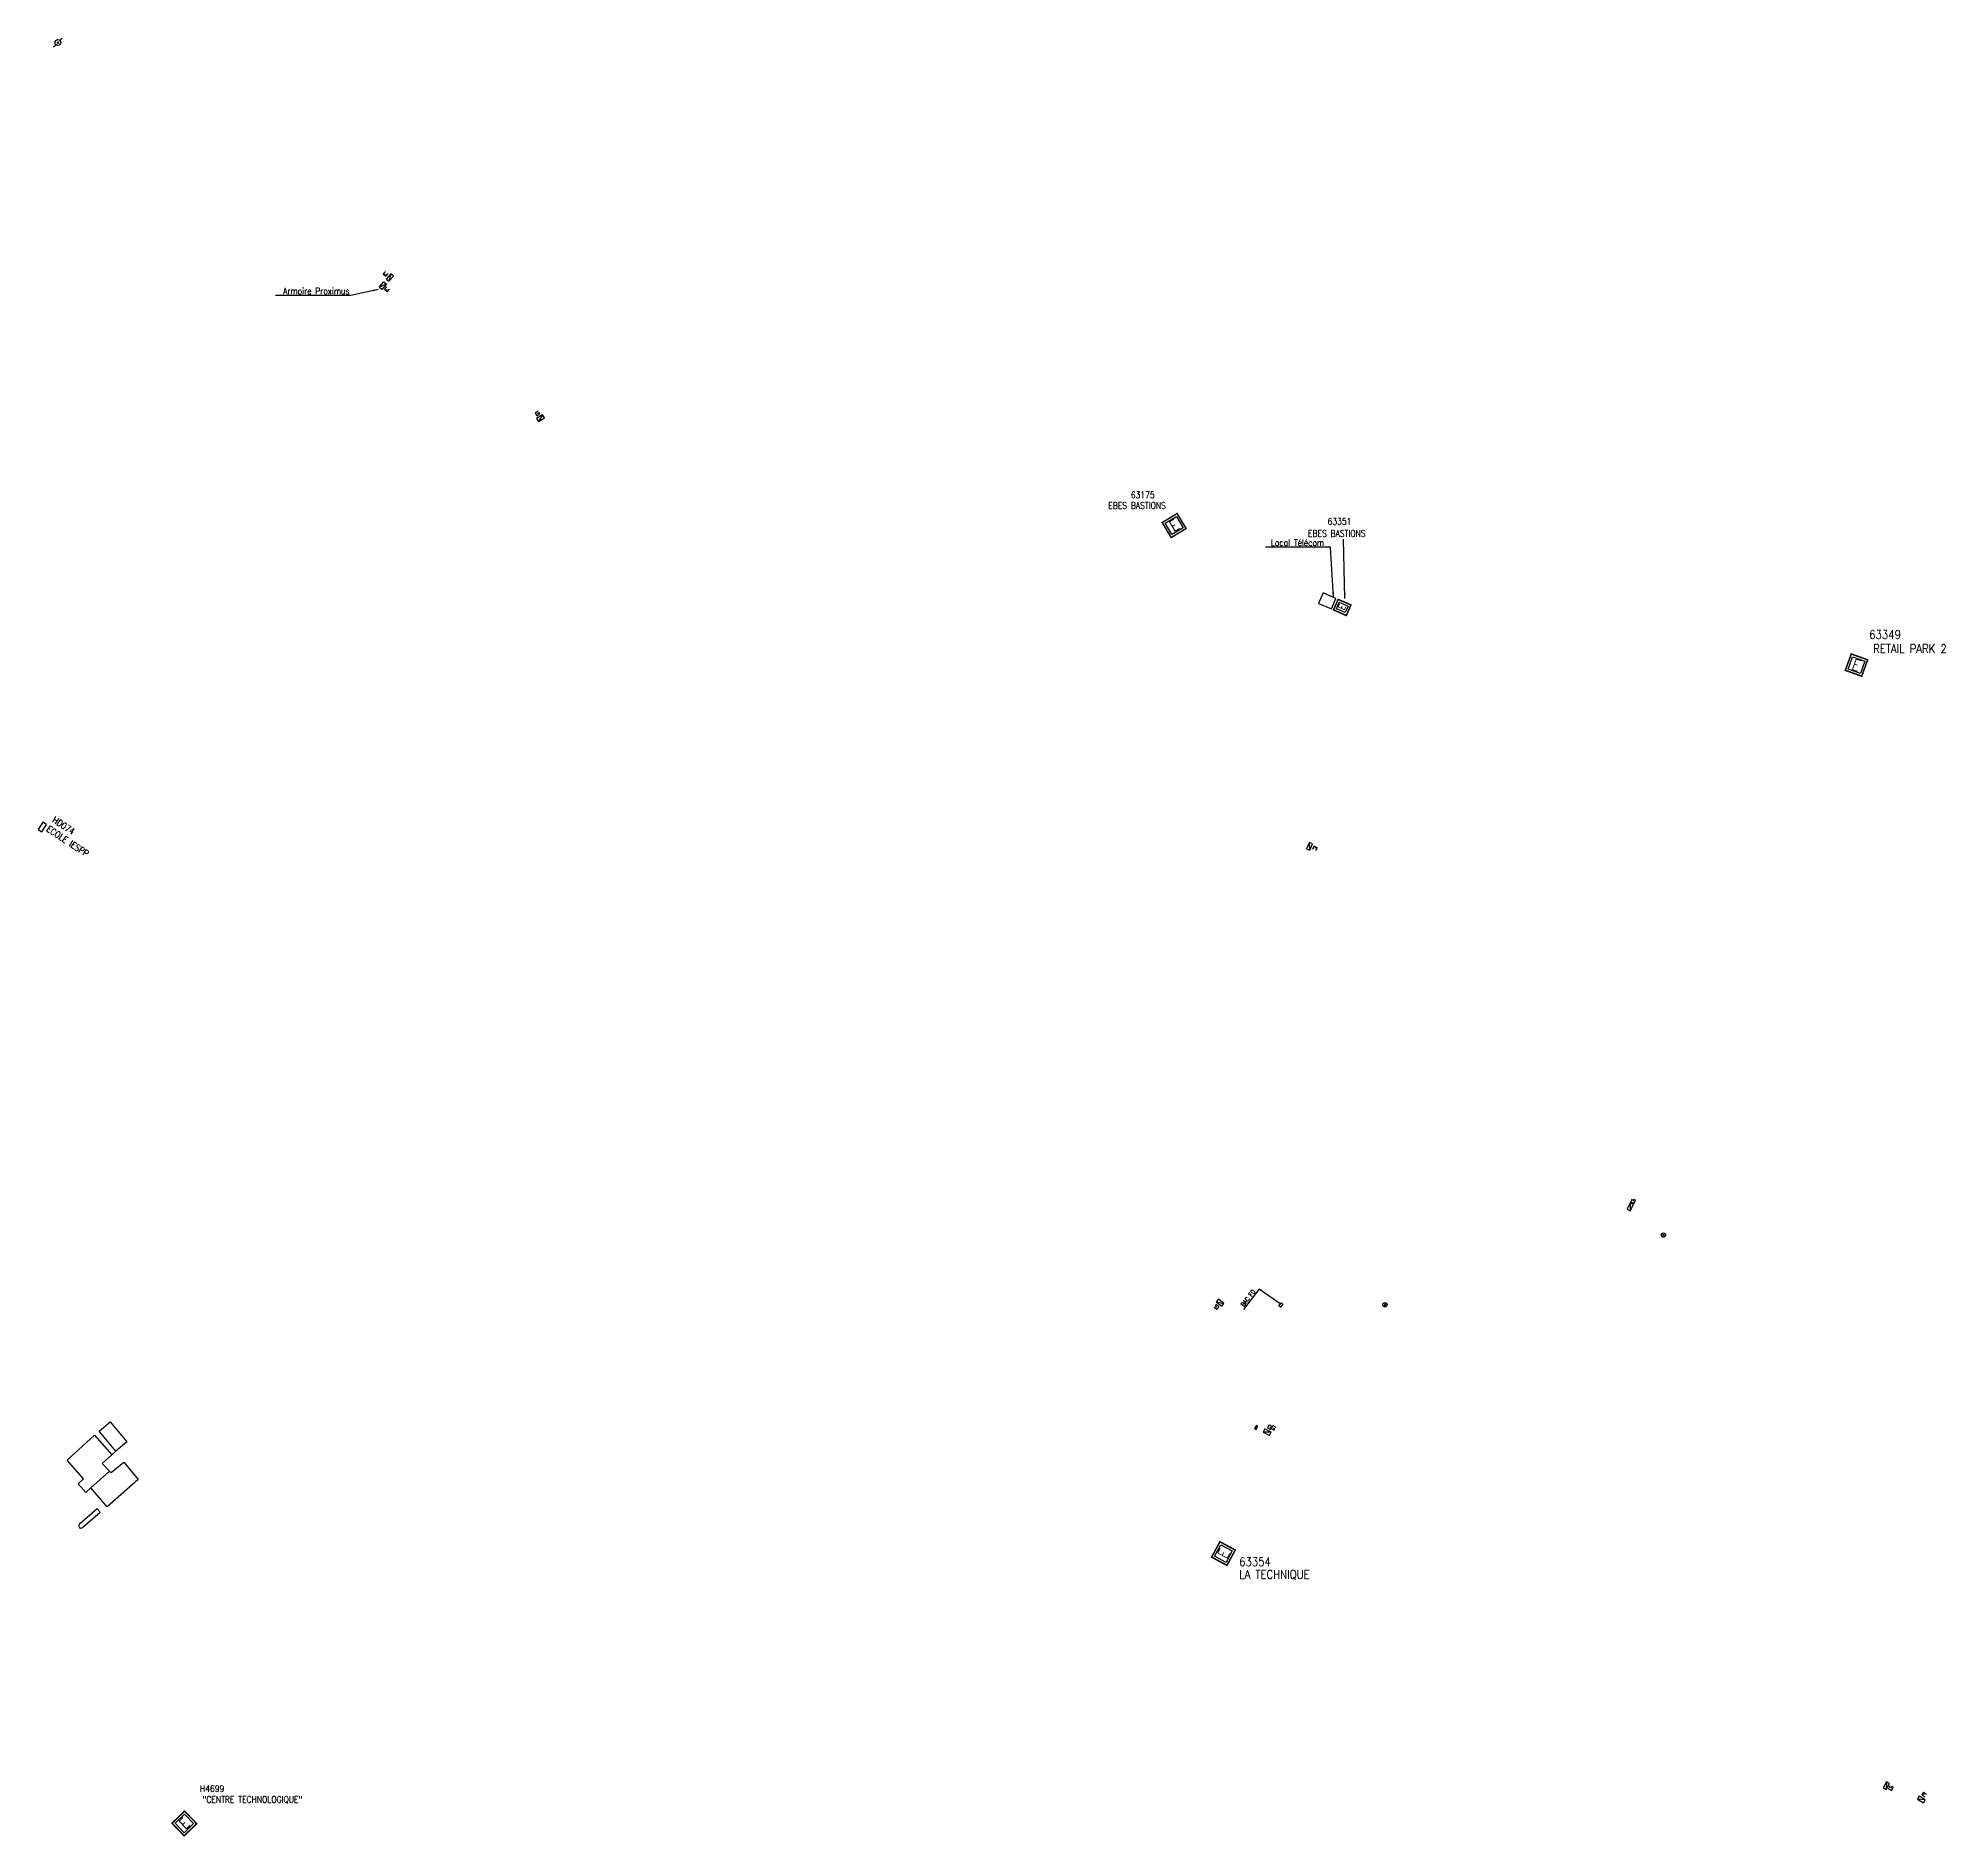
# Model space of a CAD drawing. Header units: millimetres. Extents: x 81096 to 81975, y 143049 to 143985.
# Drawn here: x 81537.8 to 81975.4, y 143527.1 to 143939.9 of the extents above; entities that cross this region are included whole.
import ezdxf
from ezdxf.enums import TextEntityAlignment as Align

# ---------------------------------------------------------------- set-up
doc = ezdxf.new("R2010")
doc.units = ezdxf.units.MM
doc.layers.get('0').update_dxf_attribs({"linetype": 'CONTINUOUS'})
for name, color, linetype in [('Annexe', 7, 'CONTINUOUS'), ('cloture_palis', 7, 'CONTINUOUS'), ('entree', 7, 'CONTINUOUS'), ('G_210', 7, 'CONTINUOUS'), ('M_200', 7, 'CONTINUOUS'), ('O_200', 7, 'CONTINUOUS'), ('O_300', 7, 'CONTINUOUS'), ('W0400', 7, 'CONTINUOUS'), ('W0430', 7, 'CONTINUOUS'), ('W0432', 7, 'CONTINUOUS'), ('W0469', 7, 'CONTINUOUS'), ('W0473', 7, 'CONTINUOUS')]:
    doc.layers.add(name, color=color, linetype=linetype)
doc.styles.add('M_ROMANS', font='ROMANS.shx', dxfattribs={"width": 0.75})
doc.styles.get("Standard").update_dxf_attribs({"font": 'romans.shx', "width": 0.85})
doc.dimstyles.get("Standard").update_dxf_attribs({"dimtxt": 1.5, "dimasz": 1.2, "dimexe": 0.625, "dimexo": 0.625, "dimgap": 0.25, "dimtad": 1, "dimdec": 1, "dimzin": 0, "dimdsep": 46, "dimtxsty": 'Standard', "dimcen": -0.5, "dimadec": 0, "dimazin": 0, "dimtfac": 1, "dimtdec": 1, "dimtmove": 0, "dimatfit": 3, "dimfxl": 0, "dimtolj": 1, "dimtzin": 0, "dimarcsym": 0})

# ---------------------------------------------------------------- blocks, each defined once
blk = doc.blocks.new('M_200_56')
at = {"color": 0, "linetype": 'Continuous', "const_width": 0.35, "flags": 128}
blk.add_lwpolyline([(2, 2), (2, -2), (-2, -2), (-2, 2)], close=True, dxfattribs=at)
at = {"color": 0, "linetype": 'Continuous'}
blk.add_lwpolyline([(-1.5, 1.5), (1.5, 1.5), (1.5, -1.5), (-1.5, -1.5)], close=True, dxfattribs=at)
at = {"color": 0, "linetype": 'Continuous', "width": 0.85}
blk.add_text('E', height=2.5, dxfattribs=at).set_placement((0, 0), align=Align.MIDDLE_CENTER)
for tag, p in [('NUM', (0, 15.06)), ('NOM', (0, 8.65))]:
    blk.add_attdef(tag, text='', height=4, dxfattribs=at).set_placement(p, align=Align.MIDDLE)
at = {"color": 0, "linetype": 'Continuous', "style": 'M_ROMANS', "width": 0.75, "flags": 3}
for tag, p in [('DEF_LEG', (-0.13, -4.99)), ('DEF_COUP', (-0.13, -7.49)), ('DEF_TYPE', (-0.13, -9.99))]:
    blk.add_attdef(tag, text='', height=1.2, dxfattribs=at).set_placement(p, align=Align.MIDDLE)
blk = doc.blocks.new('T469')
at = {"color": 0, "linetype": 'Continuous', "flags": 128}
for points in [[(-0.35, 0.35), (0.35, -0.35)], [(-0.35, -0.35), (0.35, 0.35)]]:
    blk.add_lwpolyline(points, dxfattribs=at)
at = {"color": 0, "linetype": 'Continuous'}
blk.add_circle((0, 0), 0.5, dxfattribs=at)
blk = doc.blocks.new('T430')
at = {"flags": 128}
for points in [[(0.8, 0.8), (-0.8, 0.8)], [(-0.8, 0.8), (-0.8, 0)], [(0.8, 0.8), (-0.8, 0)], [(-0.8, 0), (0.8, 0)], [(-0.4, 2.1), (0.4, 2.1)], [(-0.4, 2.1), (-0.4, 1.3)], [(-0.4, 1.7), (0, 1.7)], [(-0.4, 1.3), (0.4, 1.3)], [(0.8, 0), (0.8, 0.8)]]:
    blk.add_lwpolyline(points, dxfattribs=at)
blk = doc.blocks.new('T473')
for p, q in [((-0.166667, 0.166667), (0.166667, -0.166667)), ((-0.166667, -0.166667), (0.166667, 0.166667)), ((0.500001, 0.500001), (1.000002, 1.000002)), ((-1.000002, -1.000002), (-0.500001, -0.500001))]:
    blk.add_line(p, q)
blk.add_ellipse((0, 0), major_axis=(0.471405, 0.471405), ratio=1, start_param=5.4977871438, end_param=11.780972451)
blk = doc.blocks.new('*U6')
at = {"layer": 'M_200', "color": 0, "linetype": 'Continuous', "const_width": 0.35, "flags": 128}
blk.add_lwpolyline([(2.64, 3.21), (2.64, 0), (0, 0), (0, 3.21)], close=True, dxfattribs=at)
at = {"layer": 'M_200', "color": 0, "linetype": 'Continuous'}
blk.add_lwpolyline([(0.5, 2.71), (2.14, 2.71), (2.14, 0.5), (0.5, 0.5)], close=True, dxfattribs=at)
at = {"layer": 'M_200', "insert": (1.38, 1.69), "char_height": 1.59, "width": 1.1831, "attachment_point": 5}
blk.add_mtext('E', dxfattribs=at)
at = {"layer": 'M_200', "color": 0, "linetype": 'Continuous', "width": 0.85}
for tag, p in [('NUM', (2, 17.06)), ('NOM', (2, 10.65))]:
    blk.add_attdef(tag, text='', height=4, dxfattribs=at).set_placement(p, align=Align.MIDDLE)
at = {"layer": 'M_200', "color": 0, "linetype": 'Continuous', "style": 'M_ROMANS', "width": 0.75, "flags": 3}
for tag, p in [('DEF_LEG', (1.87, -2.99)), ('DEF_COUP', (1.87, -5.49)), ('DEF_TYPE', (1.87, -7.99))]:
    blk.add_attdef(tag, text='', height=1.2, dxfattribs=at).set_placement(p, align=Align.MIDDLE)
blk = doc.blocks.new('M_200_59')
at = {"layer": 'M_200', "color": 0, "linetype": 'Continuous', "const_width": 0.35, "flags": 128}
blk.add_lwpolyline([(4, 4), (4, 0), (0, 0), (0, 4)], close=True, dxfattribs=at)
at = {"layer": 'M_200', "color": 0, "linetype": 'Continuous'}
blk.add_lwpolyline([(0.5, 3.5), (3.5, 3.5), (3.5, 0.5), (0.5, 0.5)], close=True, dxfattribs=at)
at = {"layer": 'M_200', "insert": (2, 2), "char_height": 2.5, "width": 4, "attachment_point": 5}
blk.add_mtext('E', dxfattribs=at)
at = {"layer": 'M_200', "color": 0, "linetype": 'Continuous', "width": 0.85}
for tag, p in [('NUM', (2, 17.06)), ('NOM', (2, 10.65))]:
    blk.add_attdef(tag, text='', height=4, dxfattribs=at).set_placement(p, align=Align.MIDDLE)
at = {"layer": 'M_200', "color": 0, "linetype": 'Continuous', "style": 'M_ROMANS', "width": 0.75, "flags": 3}
for tag, p in [('DEF_LEG', (1.87, -2.99)), ('DEF_COUP', (1.87, -5.49)), ('DEF_TYPE', (1.87, -7.99))]:
    blk.add_attdef(tag, text='', height=1.2, dxfattribs=at).set_placement(p, align=Align.MIDDLE)
blk = doc.blocks.new('T432')
at = {"flags": 128}
for points in [[(0.8, 0.8), (-0.8, 0.8)], [(-0.8, 0.8), (-0.8, 0)], [(0.8, 0.8), (-0.8, 0)], [(-0.8, 0), (0.8, 0)], [(-0.4, 2.1), (-0.4, 1.3)], [(-0.4, 1.3), (0.4, 1.3)], [(-0.39, 2.1), (0.41, 2.1)], [(0, 1.7), (0.4, 1.7)], [(0.4, 1.3), (0.4, 1.7)], [(0.8, 0), (0.8, 0.8)]]:
    blk.add_lwpolyline(points, dxfattribs=at)
blk = doc.blocks.new('*U22')
at = {"flags": 128}
for points in [[(0.8, 0.8), (-0.8, 0.8)], [(-0.8, 0.8), (-0.8, 0)], [(0.8, 0.8), (-0.8, 0)], [(-0.8, 0), (0.8, 0)], [(0.38, 2.34), (0.38, 1.54)], [(0.38, 1.54), (1.18, 1.54)], [(0.39, 2.34), (1.19, 2.34)], [(0.78, 1.94), (1.18, 1.94)], [(0.8, 0), (0.8, 0.8)], [(1.18, 1.54), (1.18, 1.94)]]:
    blk.add_lwpolyline(points, dxfattribs=at)
blk = doc.blocks.new('T400')
for p, q in [((-0.15, 0.3), (0.15, 0.3)), ((-0.15, -0.25), (-0.15, 0.3)), ((-0.15, 0.15), (0.15, 0.15)), ((-0.15, 0), (0.15, 0)), ((0.15, 0.3), (0.15, -0.25)), ((-0.15, -0.15), (0.15, -0.15)), ((-0.15, -0.25), (-0.15, -0.3)), ((-0.15, -0.3), (0.15, -0.3)), ((0.15, -0.3), (0.15, -0.25))]:
    blk.add_line(p, q)
blk = doc.blocks.new('*U23')
at = {"flags": 128}
for points in [[(0.8, 0.8), (-0.8, 0.8)], [(-0.8, 0.8), (-0.8, 0)], [(0.8, 0.8), (-0.8, 0)], [(-0.8, 0), (0.8, 0)], [(0.8, 0), (0.8, 0.8)], [(-0.4, -0.38), (-0.4, -1.18)], [(-0.4, -1.18), (0.4, -1.18)], [(-0.39, -0.38), (0.41, -0.38)], [(0, -0.78), (0.4, -0.78)], [(0.4, -1.18), (0.4, -0.78)]]:
    blk.add_lwpolyline(points, dxfattribs=at)
blk = doc.blocks.new('*U24')
at = {"flags": 128}
for points in [[(0.8, 0.8), (-0.8, 0.8)], [(-0.8, 0.8), (-0.8, 0)], [(0.8, 0.8), (-0.8, 0)], [(-0.8, 0), (0.8, 0)], [(0.8, 0), (0.8, 0.8)], [(1.1, 0.8), (1.9, 0.8)], [(1.1, 0.8), (1.1, 0)], [(1.5, 0.4), (1.9, 0.4)], [(1.9, 0), (1.9, 0.4)], [(1.1, 0), (1.9, 0)]]:
    blk.add_lwpolyline(points, dxfattribs=at)
blk = doc.blocks.new('O_200_01')
at = {"flags": 128}
blk.add_lwpolyline([(-1.5, 0.75), (1.5, 0.75), (1.5, -0.75), (-1.5, -0.75), (-1.5, 0.75)], dxfattribs=at)
at = {"color": 0, "linetype": 'Continuous', "style": 'M_ROMANS', "width": 0.75, "flags": 3}
for tag, p in [('DEF_COUP', (0.5, -7.5)), ('DEF_TYPE', (0.5, -10)), ('DEF_LEG', (0.5, -5))]:
    blk.add_attdef(tag, text='', height=1.2, dxfattribs=at).set_placement(p, align=Align.MIDDLE)

msp = doc.modelspace()

# ---------------------------------------------------------------- linework, layer by layer
at = {"layer": 'Annexe', "color": 252}
for points in [[(81548.72, 143606.17), (81546.92, 143608.15), (81548.14, 143609.24), (81544.41, 143613.54), (81550.72, 143619.29), (81554.64, 143614.74), (81552.49, 143612.82), (81554.17, 143611), (81549.89, 143607.21)], [(81555.61, 143615.63), (81551.8, 143620.2), (81554.3, 143622.37), (81558.13, 143617.77)]]:
    msp.add_lwpolyline(points, close=True, dxfattribs=at)
at = {"layer": 'cloture_palis', "color": 252}
msp.add_lwpolyline([(81560.73, 143609.11), (81553.63, 143602.81), (81549.89, 143607.21)], dxfattribs=at)
at = {"layer": 'entree', "color": 252}
for points in [[(81555.61, 143615.63), (81554.64, 143614.74)], [(81554.17, 143611), (81554.52, 143610.73), (81557.4, 143613.08), (81560.73, 143609.11)], [(81551.99, 143601.61), (81551.29, 143602.41), (81547.26, 143598.88), (81547.18, 143598.73), (81547.1, 143598.58), (81547.07, 143598.44), (81547.1, 143598.3), (81547.16, 143598.17), (81547.25, 143598.06), (81547.38, 143597.99), (81547.53, 143597.95), (81547.68, 143597.95), (81547.81, 143597.99), (81547.93, 143598.07), (81548.04, 143598.15), (81551.99, 143601.61)]]:
    msp.add_lwpolyline(points, dxfattribs=at)
at = {"layer": 'G_210'}
msp.add_lwpolyline([(81538.61, 143757.72), (81539.7, 143759.4), (81538.87, 143759.95), (81537.77, 143758.27)], close=True, dxfattribs=at)
at = {"layer": 'M_200', "color": 252, "flags": 128}
msp.add_lwpolyline([(81832.56, 143812.57), (81831.5, 143810.15), (81834.45, 143808.87), (81835.5, 143811.29)], close=True, dxfattribs=at)

# ---------------------------------------------------------------- block references
at = {"layer": 'M_200'}
ref = msp.add_blockref('M_200_56', (81798.38, 143828.02), dxfattribs=dict(at, rotation=31.02103830465698))
ref.add_attrib('NUM', '63175', dxfattribs={"layer": '0', "color": 0, "linetype": 'Continuous', "height": 1.5, "width": 0.85}).set_placement((81791.18, 143835.05), align=Align.MIDDLE)
ref.add_attrib('NOM', 'EBES BASTIONS', dxfattribs={"layer": '0', "color": 0, "linetype": 'Continuous', "height": 1.5, "width": 0.85}).set_placement((81789.87, 143832.61), align=Align.MIDDLE)
ref = msp.add_blockref('*U6', (81837.89, 143807.37), dxfattribs=dict(at, rotation=66.46267233592796))
ref.add_attrib('NUM', '63351', dxfattribs={"color": 0, "linetype": 'Continuous', "height": 1.5, "width": 0.85}).set_placement((81836.33, 143828.96), align=Align.MIDDLE)
ref.add_attrib('NOM', 'EBES BASTIONS', dxfattribs={"color": 0, "linetype": 'Continuous', "height": 1.5, "width": 0.85}).set_placement((81835.68, 143826.21), align=Align.MIDDLE)
ref = msp.add_blockref('M_200_59', (81952.36, 143794.79), dxfattribs=dict(at, rotation=340.2025313008344))
ref.add_attrib('NUM', '63349', dxfattribs={"color": 0, "linetype": 'Continuous', "height": 2, "width": 0.85}).set_placement((81961.48, 143802.99), align=Align.MIDDLE)
ref.add_attrib('NOM', 'RETAIL PARK 2', dxfattribs={"color": 0, "linetype": 'Continuous', "height": 2, "width": 0.85}).set_placement((81967.19, 143799.77), align=Align.MIDDLE)
at = {"layer": 'M_200', "ltscale": 0.5}
ref = msp.add_blockref('M_200_59', (81810.49, 143589.41), dxfattribs=dict(at, rotation=61.48707244528227))
ref.add_attrib('NUM', '63354', dxfattribs={"color": 0, "linetype": 'Continuous', "height": 2, "width": 0.85}).set_placement((81816.93, 143590.24), align=Align.MIDDLE)
ref.add_attrib('NOM', 'LA TECHNIQUE', dxfattribs={"color": 0, "linetype": 'Continuous', "height": 2, "width": 0.85}).set_placement((81821.4, 143587.24), align=Align.MIDDLE)
at = {"layer": 'M_200'}
ref = msp.add_blockref('M_200_56', (81571.31, 143530.19), dxfattribs=dict(at, rotation=43.91972898423309))
ref.add_attrib('NUM', 'H4699', dxfattribs={"layer": '0', "color": 0, "linetype": 'Continuous', "height": 1.5, "width": 0.85}).set_placement((81577.69, 143538.18), align=Align.MIDDLE)
ref.add_attrib('NOM', '"CENTRE TECHNOLOGIQUE"', dxfattribs={"layer": '0', "color": 0, "linetype": 'Continuous', "height": 1.5, "width": 0.85}).set_placement((81586.93, 143535.63), align=Align.MIDDLE)
at = {"layer": 'O_200', "ltscale": 0.5, "xscale": 0.3, "yscale": 0.3, "zscale": 0.3, "rotation": 52.4135415026386}
msp.add_blockref('O_200_01', (81822.84, 143649.16), dxfattribs=at)
at = {"layer": 'W0400', "color": 252, "rotation": 338.5497567355438}
msp.add_blockref('T400', (81817.16, 143620.93), dxfattribs=at)
at = {"layer": 'W0400', "color": 253, "rotation": 160.5554896635288}
msp.add_blockref('T400', (81817.26, 143621.2), dxfattribs=at)
msp.add_blockref('T400', (81817.26, 143621.2), dxfattribs=at)
at = {"layer": 'W0430'}
for p, rotation in [((81618.75, 143884.66), 48.97852139605472), ((81829.08, 143754.58), 245.7016748368827), ((81969.57, 143535.36), 328.8185432155574)]:
    msp.add_blockref('T430', p, dxfattribs=dict(at, rotation=rotation))
at = {"layer": 'W0430', "xscale": -1, "rotation": 228.9785213947114}
msp.add_blockref('T430', (81616.52, 143883.31), dxfattribs=at)
at = {"layer": 'W0432'}
for name, p, rotation in [('T432', (81653.22, 143852.31), 31.80099185221909), ('*U22', (81819.54, 143619.63), 331.4870724464169), ('T432', (81819.54, 143619.63), 331.4870724464169)]:
    msp.add_blockref(name, p, dxfattribs=dict(at, rotation=rotation))
at = {"layer": 'W0432', "color": 252}
for name, p, rotation in [('*U24', (81903.39, 143671.49), 63.39326964971779), ('T432', (81809.15, 143650.01), 141.8000700422434), ('*U23', (81962.12, 143538.69), 61.19773648918759)]:
    msp.add_blockref(name, p, dxfattribs=dict(at, rotation=rotation))
at = {"layer": 'W0469'}
for p, rotation in [((81910.63, 143665.2), 3.029847283673779), ((81846.74, 143649.21), 91.84497037381071)]:
    msp.add_blockref('T469', p, dxfattribs=dict(at, rotation=rotation))
at = {"layer": 'W0473'}
msp.add_blockref('T473', (81542.31, 143938.85), dxfattribs=at)

# ---------------------------------------------------------------- texts
at = {"layer": 'G_210', "linetype": 'Continuous', "width": 0.85}
for s, p in [('ECOLE IESPP', (81539.5, 143758.01)), ('HD074', (81540.85, 143760.1))]:
    msp.add_text(s, height=1.5, rotation=326.6045, dxfattribs=at).set_placement(p)
at = {"layer": 'M_200', "color": 252, "ltscale": 0.5, "insert": (81832.79, 143823.33), "char_height": 1.5, "attachment_point": 9}
msp.add_mtext('\\A1;Local Télécom', dxfattribs=at)
at = {"layer": 'O_300', "linetype": 'Continuous', "lineweight": -2, "ltscale": 0.5, "insert": (81817.1, 143652.22), "char_height": 1, "attachment_point": 9, "rotation": 52.4135}
msp.add_mtext('\\A1;BAC FO', dxfattribs=at)
at = {"layer": 'W0430', "color": 252, "insert": (81609.22, 143881.07), "char_height": 1.5, "attachment_point": 9}
msp.add_mtext('Armoire Proximus', dxfattribs=at)

# ---------------------------------------------------------------- leaders
at = {"layer": 'M_200', "color": 252, "ltscale": 0.5}
msp.add_leader([(81837.56, 143811.29), (81837.21, 143824.86)], dimstyle='Standard', dxfattribs=at)
at = {"layer": 'M_200', "color": 252, "ltscale": 0.5, "annotation_type": 0, "has_hookline": 1, "hookline_direction": 1, "text_width": 13.42}
msp.add_leader([(81834.93, 143811.54), (81834.24, 143823.08), (81833.04, 143823.08)], dimstyle='Standard', dxfattribs=at)
at = {"layer": 'O_300', "linetype": 'Continuous', "lineweight": -2, "ltscale": 0.5, "annotation_type": 0, "has_hookline": 1, "hookline_direction": 1, "text_width": 4.61, "horizontal_direction": (0.609958, 0.792434, 0)}
msp.add_leader([(81822.73, 143649.39), (81817.85, 143652.79), (81817.24, 143652)], dimstyle='Standard', override={"dimasz": 1}, dxfattribs=at)
at = {"layer": 'W0430', "color": 252, "annotation_type": 0, "has_hookline": 1, "hookline_direction": 1, "text_width": 17}
msp.add_leader([(81615.79, 143882.19), (81609.47, 143880.82)], dimstyle='Standard', dxfattribs=at)

doc.saveas('drawing.dxf')
